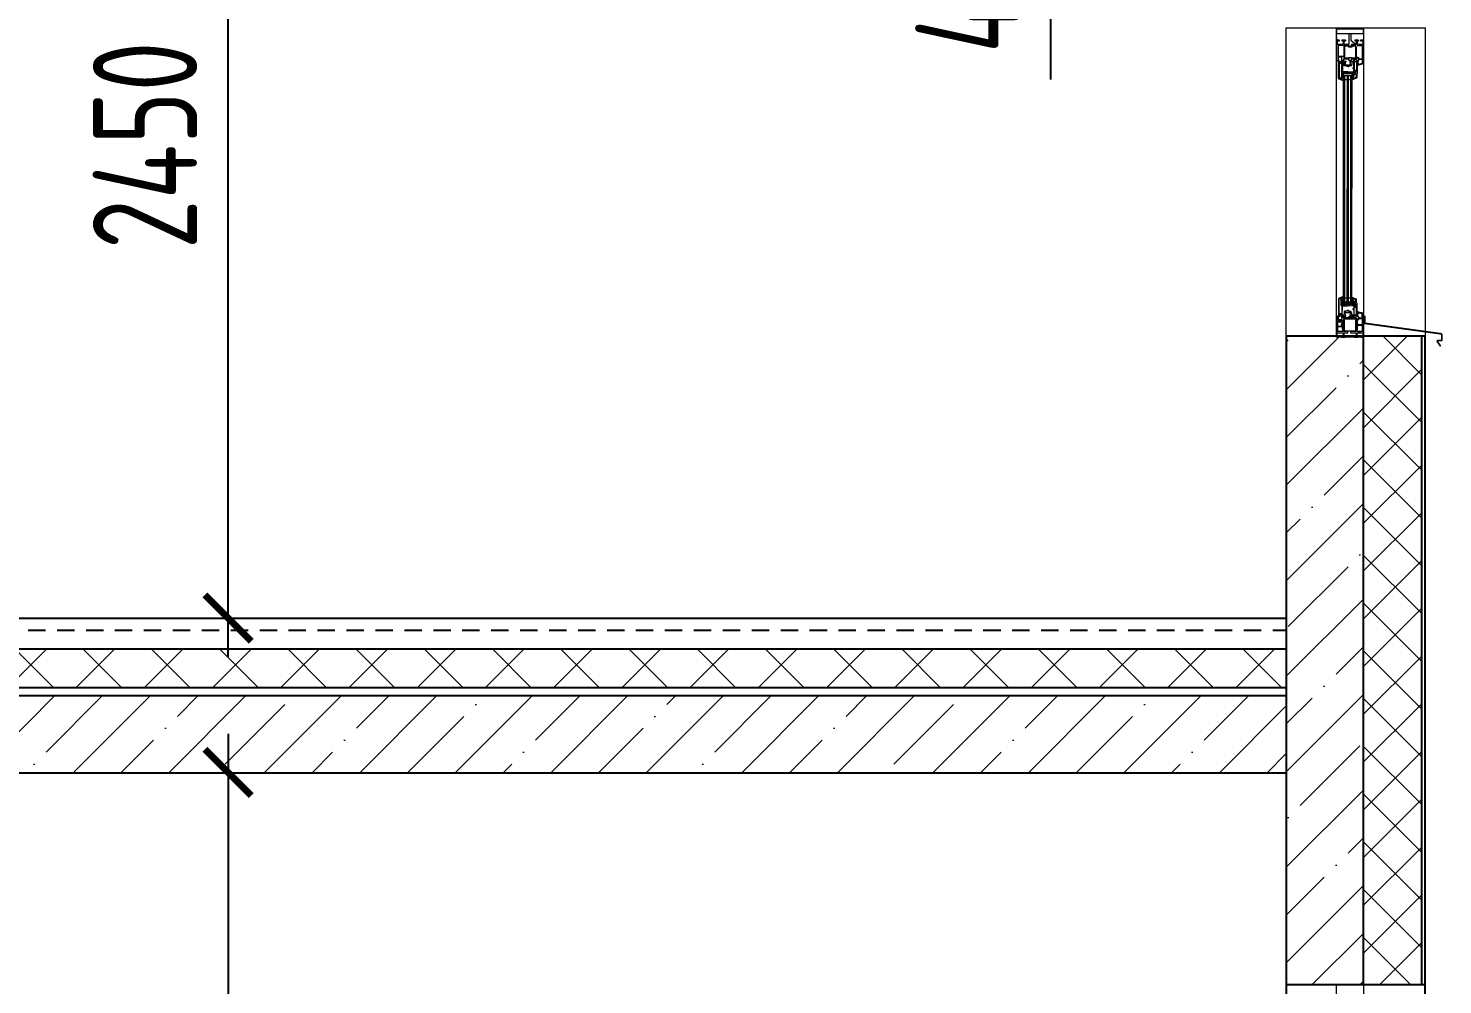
# Model space of a CAD drawing. Header units: millimetres. Extents: x -136099598 to 11807193, y 0 to 779331.
# Drawn here: x 773848 to 777513, y 303454 to 305932 of the extents above; entities that cross this region are included whole.
import ezdxf

# ---------------------------------------------------------------- set-up
doc = ezdxf.new("R2010")
doc.units = ezdxf.units.MM
doc.header["$MEASUREMENT"] = 0
doc.linetypes.add('ADSK_Невидимые', pattern=[5, 3, -2])
doc.layers.get('0').update_dxf_attribs({"color": 250, "lineweight": 9})
doc.layers.get('Defpoints').update_dxf_attribs({"color": 8})
for name, color, linetype, lineweight in [('АР_Окна', 4, 'Continuous', 0), ('АР_Стены фасадные', 7, 'Continuous', 30), ('АР_Тонкие', 250, 'Continuous', 5), ('АР_Штриховка', 253, 'Continuous', 13), ('СТЕНЫ кирпич ЛИДЕР', 250, 'Continuous', 15), ('Штриховка', 7, 'Continuous', 5)]:
    doc.layers.add(name, color=color, linetype=linetype, lineweight=lineweight)
doc.styles.add('ISOCPEUR', font='isocpeur.ttf', dxfattribs={"width": 0.7})
doc.dimstyles.new('R_100', dxfattribs={"dimtxt": 270, "dimasz": 120, "dimexe": 100, "dimexo": 100, "dimgap": 80, "dimtad": 1, "dimdec": 0, "dimrnd": 5, "dimzin": 0, "dimdsep": 46, "dimtxsty": 'ISOCPEUR', "dimblk": 'ARCHTICK', "dimcen": 100, "dimdle": 100, "dimclrd": 256, "dimclre": 256, "dimclrt": 256, "dimadec": 0, "dimazin": 0, "dimtfac": 2, "dimtdec": 0, "dimtofl": 0, "dimtmove": 1, "dimatfit": 3, "dimfxl": 1, "dimtvp": 3, "dimtfill": 1, "dimtolj": 1, "dimtzin": 0, "dimarcsym": 0})

# ---------------------------------------------------------------- blocks, each defined once
blk = doc.blocks.new('A$C43487f58')
at = {"layer": 'АР_Окна', "ltscale": 150}
blk.add_lwpolyline([(359.8, 899.6), (-0.2, 899.6), (-0.2, 3200.4), (359.8, 3200.4)], close=True, dxfattribs=at)
at = {"layer": 'СТЕНЫ кирпич ЛИДЕР', "lineweight": 25, "ltscale": 100}
for p, q in [((-0.2, 3200.4), (359.8, 3200.4)), ((-0.2, 899.6), (359.8, 899.6))]:
    blk.add_line(p, q, dxfattribs=at)
blk = doc.blocks.new('_ArchTick')
at = {"color": 0, "linetype": 'ByBlock', "const_width": 0.15}
blk.add_lwpolyline([(-0.5, -0.5), (0.5, 0.5)], dxfattribs=at)
blk = doc.blocks.new('*D1755')
at = {"lineweight": -2, "ltscale": 150, "transparency": 16777216}
for p, q in [((774365.4, 304104), (774365.4, 300204)), ((774310.3, 300304), (774465.4, 300304))]:
    blk.add_line(p, q, dxfattribs=at)
at = {"layer": 'Defpoints', "color": 0, "ltscale": 150, "transparency": 16777216}
for p in [(774365.4, 304004, 0.4), (774210.3, 300304, 0.4), (774365.4, 300304)]:
    blk.add_point(p, dxfattribs=at)
at = {"lineweight": -2, "ltscale": 150, "transparency": 16777216, "xscale": 120, "yscale": 120, "zscale": 120}
for p, rotation in [((774365.4, 304004), 90), ((774365.4, 300304), 270)]:
    blk.add_blockref('_ArchTick', p, dxfattribs=dict(at, rotation=rotation))
at = {"ltscale": 150, "transparency": 16777216, "insert": (774150.4, 302154), "char_height": 270, "attachment_point": 5, "rotation": 90, "style": 'ISOCPEUR', "bg_fill": 3, "box_fill_scale": 1.25, "bg_fill_color": 256, "bg_fill_true_color": 13158600, "bg_fill_transparency": 0}
blk.add_mtext('\\A1;3700', dxfattribs=at)
blk = doc.blocks.new('*D1752')
at = {"lineweight": -2, "ltscale": 150, "transparency": 16777216}
for p, q in [((774365.3, 304304), (774365.3, 306954)), ((774025, 306854), (774465.3, 306854)), ((774025, 304404), (774465.3, 304404))]:
    blk.add_line(p, q, dxfattribs=at)
at = {"layer": 'Defpoints', "color": 0, "ltscale": 150, "transparency": 16777216}
for p in [(773925, 306854), (774365.3, 306854), (773925, 304404, 0.3)]:
    blk.add_point(p, dxfattribs=at)
at = {"lineweight": -2, "ltscale": 150, "transparency": 16777216, "xscale": 120, "yscale": 120, "zscale": 120}
for p, rotation in [((774365.3, 306854), 90), ((774365.3, 304404), 270)]:
    blk.add_blockref('_ArchTick', p, dxfattribs=dict(at, rotation=rotation))
at = {"ltscale": 150, "transparency": 16777216, "insert": (774150.3, 305629), "char_height": 270, "attachment_point": 5, "rotation": 90, "style": 'ISOCPEUR', "bg_fill": 3, "box_fill_scale": 1.25, "bg_fill_color": 256, "bg_fill_true_color": 13158600, "bg_fill_transparency": 0}
blk.add_mtext('\\A1;2450', dxfattribs=at)
blk = doc.blocks.new('*D1890')
at = {"lineweight": -2, "ltscale": 150, "transparency": 16777216}
for p, q in [((776896.8, 306955.9), (776896.8, 306354.4)), ((777007.5, 306855.9), (776796.8, 306855.9)), ((776896.8, 306655.1), (776496.5, 306337.5)), ((777007.6, 306454.4), (776796.8, 306454.4)), ((776496.5, 306337.5), (776496.5, 305799.5))]:
    blk.add_line(p, q, dxfattribs=at)
at = {"layer": 'Defpoints', "color": 0, "lineweight": 35, "ltscale": 150, "transparency": 16777216}
for p in [(777107.5, 306855.9), (776896.8, 306454.4), (777107.6, 306454.4, 0.4)]:
    blk.add_point(p, dxfattribs=at)
at = {"lineweight": -2, "ltscale": 150, "transparency": 16777216, "xscale": 120, "yscale": 120, "zscale": 120}
for p, rotation in [((776896.8, 306855.9), 90), ((776896.8, 306454.4), 270)]:
    blk.add_blockref('_ArchTick', p, dxfattribs=dict(at, rotation=rotation))
at = {"ltscale": 150, "transparency": 16777216, "insert": (776281.5, 306068.5), "char_height": 270, "attachment_point": 5, "rotation": 90, "style": 'ISOCPEUR', "bg_fill": 3, "box_fill_scale": 1.25, "bg_fill_color": 256, "bg_fill_true_color": 13158600, "bg_fill_transparency": 0}
blk.add_mtext('\\A1;400', dxfattribs=at)

msp = doc.modelspace()

# ---------------------------------------------------------------- hatches: boundary and pattern name
at = {"ltscale": 100, "transparency": 33554687}
h = msp.add_hatch(dxfattribs=at)
h.set_pattern_fill('ANSI35', color=0, scale=700)
h.set_pattern_definition([(45, (83498.25, 17760.8), (-123.743687, 123.743687), []), (45, (83622, 17760.8), (-123.743687, 123.743687), [218.75, -43.75, 0, -43.75])])
h.paths.add_polyline_path([(777307.435, 305135.36), (777307.373, 303454.357), (777107.465, 303454.357), (777107.527, 305135.36)])
h = msp.add_hatch(dxfattribs=at)
h.set_pattern_fill('ANSI35', color=0, scale=700)
h.set_pattern_definition([(45, (79475.16, 49.16), (-123.743687, 123.743687), []), (45, (79598.9, 49.16), (-123.743687, 123.743687), [218.75, -43.75, 0, -43.75])])
h.paths.add_polyline_path([(777107.397, 304203.144), (777107.412, 304003.144), (763377.412, 304003.145), (763377.397, 304202.818)])
at = {"layer": 'Штриховка', "transparency": 33554636}
h = msp.add_hatch(dxfattribs=at)
h.set_pattern_fill('ANSI37', color=256, scale=700)
h.set_pattern_definition([(45, (79475.04, 14800.375), (-61.871843, 61.871843), []), (135, (79475.04, 14800.375), (-61.871843, -61.871843), [])])
h.paths.add_polyline_path([(777457.313, 305135.36), (777457.404, 303454.358), (777307.404, 303454.357), (777307.404, 305135.36)])
at = {"layer": 'Штриховка', "ltscale": 2, "transparency": 33554636}
h = msp.add_hatch(dxfattribs=at)
h.set_pattern_fill('ANSI37', color=256, scale=1000)
h.set_pattern_definition([(45, (79475.16, 50.44), (-88.388348, 88.388348), []), (135, (79475.16, 50.44), (-88.388348, -88.388348), [])])
h.paths.add_polyline_path([(777107.404, 304324.429), (777107.412, 304224.424), (763499.289, 304224.425), (763495.399, 304325.048)])

# ---------------------------------------------------------------- linework, layer by layer
for p, q in [((777237.748, 305904.98, 0.743), (777237.748, 305918.924, 0.743)), ((777275.843, 305899.822, 0.743), (777275.843, 305918.924, 0.743)), ((777275.843, 305918.924, 0.743), (777275.843, 305918.924, 0.743)), ((777307.418, 305918.924, 0.743), (777307.418, 305900.819, 0.743)), ((777237.748, 305910.852, 0.743), (777237.748, 305849.2, 0.743)), ((777254.601, 305890.555, 0.743), (777239.703, 305890.555, 0.743)), ((777254.967, 305887.934, 0.743), (777241.699, 305887.934, 0.743)), ((777241.699, 305887.934, 0.743), (777241.699, 305862.446, 0.743)), ((777260.464, 305901.952, 0.743), (777251.119, 305901.952, 0.743)), ((777251.119, 305901.952, 0.743), (777251.119, 305899.934, 0.743)), ((777254.601, 305899.934, 0.743), (777251.119, 305899.934, 0.743)), ((777254.601, 305899.934, 0.743), (777254.601, 305890.555, 0.743)), ((777260.464, 305899.934, 0.743), (777256.503, 305899.934, 0.743)), ((777256.503, 305899.934, 0.743), (777256.503, 305890.555, 0.743)), ((777269.381, 305890.555, 0.743), (777256.503, 305890.555, 0.743)), ((777256.536, 305887.934, 0.743), (777256.536, 305854.901, 0.743)), ((777269.381, 305887.934, 0.743), (777256.536, 305887.934, 0.743)), ((777286.899, 305885.819, 0.743), (777258.325, 305885.819, 0.743)), ((777258.325, 305885.819, 0.743), (777258.325, 305854.901, 0.743)), ((777260.464, 305901.952, 0.743), (777260.464, 305899.934, 0.743)), ((777268.261, 305885.819, 0.743), (777268.261, 305883.155, 0.743)), ((777276.963, 305883.155, 0.743), (777268.261, 305883.155, 0.743)), ((777288.035, 305890.555, 0.743), (777275.843, 305899.822, 0.743)), ((777288.856, 305890.555, 0.743), (777275.843, 305890.555, 0.743)), ((777288.688, 305887.934, 0.743), (777275.843, 305887.934, 0.743)), ((777276.963, 305885.819, 0.743), (777276.963, 305883.155, 0.743)), ((777294.432, 305901.952, 0.743), (777284.945, 305901.952, 0.743)), ((777284.945, 305901.952, 0.743), (777284.945, 305899.934, 0.743)), ((777294.432, 305901.952, 0.743), (777284.945, 305901.952, 0.743)), ((777284.945, 305901.952, 0.743), (777284.945, 305899.934, 0.743)), ((777288.856, 305899.934, 0.743), (777284.945, 305899.934, 0.743)), ((777284.945, 305899.934, 0.743), (777288.856, 305899.934, 0.743)), ((777286.899, 305885.819, 0.743), (777286.899, 305854.901, 0.743)), ((777288.856, 305890.555, 0.743), (777288.035, 305890.555, 0.743)), ((777288.688, 305885.062, 0.743), (777288.688, 305854.901, 0.743)), ((777288.856, 305899.934, 0.743), (777288.856, 305890.555, 0.743)), ((777288.856, 305899.934, 0.743), (777288.856, 305890.555, 0.743)), ((777294.432, 305899.934, 0.743), (777290.639, 305899.934, 0.743)), ((777290.639, 305899.934, 0.743), (777290.639, 305890.555, 0.743)), ((777290.639, 305890.555, 0.743), (777290.639, 305899.934, 0.743)), ((777290.639, 305899.934, 0.743), (777294.432, 305899.934, 0.743)), ((777305.46, 305890.555, 0.743), (777290.639, 305890.555, 0.743)), ((777305.46, 305890.555, 0.743), (777290.639, 305890.555, 0.743)), ((777290.708, 305887.943, 0.743), (777303.915, 305887.943, 0.743)), ((777294.432, 305901.952, 0.743), (777294.432, 305899.934, 0.743)), ((777294.432, 305899.934, 0.743), (777294.432, 305901.952, 0.743)), ((777307.418, 305901.952, 0.743), (777300.045, 305901.952, 0.743)), ((777300.045, 305901.952, 0.743), (777300.045, 305899.934, 0.743)), ((777307.418, 305901.952, 0.743), (777300.045, 305901.952, 0.743)), ((777300.045, 305901.952, 0.743), (777300.045, 305899.934, 0.743)), ((777305.46, 305899.934, 0.743), (777300.045, 305899.934, 0.743)), ((777300.045, 305899.934, 0.743), (777305.46, 305899.934, 0.743)), ((777303.915, 305887.943, 0.743), (777303.915, 305870.992, 0.743)), ((777303.915, 305876.695, 0.743), (777303.915, 305853.322, 0.743)), ((777305.46, 305899.934, 0.743), (777305.46, 305890.555, 0.743)), ((777305.46, 305899.934, 0.743), (777305.46, 305890.555, 0.743)), ((777307.418, 305901.952, 0.743), (777307.418, 305839.835, 0.743)), ((777307.418, 305894.769, 0.743), (777307.418, 305901.952, 0.743)), ((777307.418, 305900.819, 0.743), (777307.418, 305893.61, 0.743)), ((777307.418, 305894.769, 0.743), (777307.418, 305894.769, 0.743)), ((777307.418, 305894.769, 0.743), (777307.418, 305894.769, 0.743)), ((777307.418, 305893.61, 0.743), (777307.418, 305894.769, 0.743)), ((777307.418, 305894.769, 0.743), (777307.418, 305894.769, 0.743)), ((777242.672, 305849.2, 0.743), (777237.748, 305849.2, 0.743)), ((777251.688, 305857.125, 0.743), (777241.684, 305857.125, 0.743)), ((777241.684, 305857.125, 0.743), (777242.672, 305849.2, 0.743)), ((777241.699, 305872.262, 0.743), (777241.699, 305858.944, 0.743)), ((777257.512, 305858.823, 0.743), (777241.699, 305858.823, 0.743)), ((777242.574, 305802.164, 0.743), (777242.574, 305846.979, 0.743)), ((777242.574, 305846.979, 0.743), (777246.013, 305846.979, 0.743)), ((777246.013, 305845.675, 0.743), (777244.707, 305845.675, 0.743)), ((777244.707, 305845.675, 0.743), (777244.707, 305843.13, 0.743)), ((777244.707, 305843.13, 0.743), (777250.387, 305843.13, 0.743)), ((777246.013, 305846.979, 0.743), (777246.013, 305845.675, 0.743)), ((777249.081, 305845.805, 0.743), (777249.081, 305846.979, 0.743)), ((777249.081, 305846.979, 0.743), (777261.911, 305846.979, 0.743)), ((777250.387, 305845.805, 0.743), (777249.081, 305845.805, 0.743)), ((777250.387, 305843.13, 0.743), (777250.387, 305845.805, 0.743)), ((777250.945, 305849.2, 0.743), (777251.688, 305857.125, 0.743)), ((777255.652, 305849.2, 0.743), (777250.945, 305849.2, 0.743)), ((777269.179, 305851.986, 0.743), (777255.652, 305851.986, 0.743)), ((777255.652, 305851.986, 0.743), (777255.652, 305849.2, 0.743)), ((777258.325, 305854.901, 0.743), (777256.536, 305854.901, 0.743)), ((777269.179, 305854.83, 0.743), (777257.663, 305854.83, 0.743)), ((777261.911, 305844.342, 0.743), (777259.967, 305844.342, 0.743)), ((777259.967, 305844.342, 0.743), (777259.967, 305838.253, 0.743)), ((777261.911, 305846.979, 0.743), (777261.911, 305844.342, 0.743)), ((777269.179, 305855.647, 0.743), (777269.179, 305851.986, 0.743)), ((777276.044, 305855.647, 0.743), (777269.179, 305855.647, 0.743)), ((777271.999, 305843.437, 0.743), (777271.999, 305845.417, 0.743)), ((777271.999, 305845.417, 0.743), (777273.755, 305845.417, 0.743)), ((777274.026, 305843.437, 0.743), (777271.999, 305843.437, 0.743)), ((777273.755, 305845.417, 0.743), (777273.755, 305847.217, 0.743)), ((777273.755, 305847.217, 0.743), (777282.286, 305847.217, 0.743)), ((777274.026, 305838.253, 0.743), (777274.026, 305843.437, 0.743)), ((777276.044, 305855.647, 0.743), (777276.044, 305851.986, 0.743)), ((777288.175, 305854.83, 0.743), (777276.044, 305854.83, 0.743)), ((777286.852, 305851.986, 0.743), (777276.044, 305851.986, 0.743)), ((777282.286, 305847.217, 0.743), (777282.286, 305851.986, 0.743)), ((777289.918, 305854.256, 0.743), (777286.852, 305851.986, 0.743)), ((777288.688, 305854.901, 0.743), (777286.899, 305854.901, 0.743)), ((777289.049, 305851.601, 0.743), (777289.049, 305845.836, 0.743)), ((777289.409, 305845.019, 0.743), (777289.409, 305823.742, 0.743)), ((777295.44, 305852.049, 0.743), (777290.932, 305846.41, 0.743)), ((777290.932, 305846.41, 0.743), (777290.932, 305840.709, 0.743)), ((777294.043, 305838.307, 0.743), (777291.15, 305837.421, 0.743)), ((777307.418, 305839.835, 0.743), (777291.151, 305835.908, 0.743)), ((777296.531, 305851.904, 0.743), (777292.786, 305846.592, 0.743)), ((777292.786, 305846.592, 0.743), (777292.786, 305841.868, 0.743)), ((777303.915, 305841.115, 0.743), (777295.546, 305838.734, 0.743)), ((777296.253, 305853.322, 0.743), (777303.915, 305853.322, 0.743)), ((777296.531, 305851.904, 0.743), (777303.915, 305851.904, 0.743)), ((777303.915, 305851.904, 0.743), (777303.915, 305841.115, 0.743)), ((777253.342, 305797.457, 0.743), (777243.088, 305801.415, 0.743)), ((777248.149, 305801.33, 0.743), (777244.317, 305802.809, 0.743)), ((777248.783, 305804.407, 0.743), (777249.791, 305805.262, 0.743)), ((777249.86, 305801.897, 0.743), (777251.537, 305800.219, 0.743)), ((777249.909, 305803.078, 0.743), (777251.504, 305804.428, 0.743)), ((777250.076, 305819.729, 0.743), (777250.076, 305805.875, 0.743)), ((777282.245, 305817.38, 0.743), (777252.511, 305819.729, 0.743)), ((777252.511, 305819.729, 0.743), (777252.511, 305806.391, 0.743)), ((777252.511, 305806.391, 0.743), (777254.105, 305806.391, 0.743)), ((777254.105, 305803.933, 0.743), (777252.909, 305803.933, 0.743)), ((777254.105, 305806.391, 0.743), (777254.105, 305803.933, 0.743)), ((777260.77, 305837.45, 0.743), (777273.223, 305837.45, 0.743)), ((777278.502, 305807.395, 0.743), (777279.708, 305808.66, 0.743)), ((777278.502, 305799.347, 0.743), (777278.502, 305807.395, 0.743)), ((777279.708, 305808.66, 0.743), (777281.46, 305808.66, 0.743)), ((777289.433, 305803.424, 0.743), (777280.062, 305799.347, 0.743)), ((777280.245, 305801.326, 0.743), (777280.245, 305806.115, 0.743)), ((777287.69, 305804.566, 0.743), (777280.245, 305801.326, 0.743)), ((777281.048, 305806.918, 0.743), (777281.849, 305806.918, 0.743)), ((777281.46, 305808.66, 0.743), (777281.861, 305809.062, 0.743)), ((777281.861, 305813.775, 0.743), (777282.245, 305814.441, 0.743)), ((777281.861, 305809.062, 0.743), (777281.861, 305813.775, 0.743)), ((777282.245, 305814.441, 0.743), (777282.245, 305817.38, 0.743)), ((777282.417, 305807.153, 0.743), (777283.368, 305808.105, 0.743)), ((777283.604, 305808.673, 0.743), (777283.604, 305813.775, 0.743)), ((777288.173, 305813.775, 0.743), (777288.173, 305805.303, 0.743)), ((777289.915, 305813.484, 0.743), (777289.915, 305804.16, 0.743)), ((777290.75, 305814.429, 0.743), (777290.317, 305814.179, 0.743)), ((777291.151, 305835.908, 0.743), (777291.151, 305815.872, 0.743)), ((777291.151, 305815.872, 0.743), (777291.151, 305815.125, 0.743)), ((777252.909, 305800.787, 0.743), (777252.909, 305800.811, 0.743)), ((777252.909, 305800.811, 0.743), (777254.005, 305800.811, 0.743)), ((777254.005, 305797.457, 0.743), (777253.342, 305797.457, 0.743)), ((777254.005, 305800.811, 0.743), (777254.005, 305797.457, 0.743)), ((777254.005, 305797.457, 0.743), (777255.098, 305797.043, 1.083)), ((777258.451, 305799.31, 1.083), (777264.902, 305799.31, 0.743)), ((777268.159, 305799.31, 1.083), (777273.53, 305799.31, 1.083)), ((777278.502, 305799.347, 0.743), (777276.968, 305796.028, 0.743)), ((777280.062, 305799.347, 0.743), (777278.502, 305799.347, 0.743))]:
    msp.add_line(p, q)
at = {"elevation": 0.063}
for points in [[(777237.742, 305931.105), (777237.742, 305918.924), (777307.418, 305918.924), (777307.418, 305931.105)], [(777251.119, 305901.952), (777251.119, 305899.934), (777254.601, 305899.934), (777254.601, 305890.555), (777239.703, 305890.555), (777239.703, 305899.934), (777245.147, 305899.934), (777245.147, 305901.952), (777237.748, 305901.952), (777237.748, 305910.852), (777237.748, 305918.924), (777269.381, 305918.924), (777269.381, 305890.555), (777256.503, 305890.555), (777256.503, 305899.934), (777260.464, 305899.934), (777260.464, 305901.952), (777251.119, 305901.952)], [(777255.057, 305810.263), (777278.004, 305810.263), (777278.004, 305814.53), (777255.057, 305814.53)]]:
    msp.add_lwpolyline(points, close=True, dxfattribs=at)
at = {"elevation": 0.743}
for points in [[(777242.574, 305846.979), (777240.631, 305846.979), (777240.631, 305847.971), (777237.748, 305847.971), (777237.748, 305849.2)], [(777289.409, 305845.019), (777283.387, 305845.019), (777283.387, 305823.742), (777289.409, 305823.742)], [(777289.049, 305851.601), (777283.856, 305851.601), (777283.856, 305845.836), (777289.049, 305845.836)], [(777255.057, 305814.53), (777252.511, 305816.247), (777252.511, 305817.173), (777253.199, 305817.173), (777253.199, 305818.259), (777255.189, 305818.236), (777255.289, 305819.51), (777256.759, 305819.394), (777256.759, 305816.548), (777262.199, 305816.548), (777262.189, 305818.965)], [(777262.189, 305818.965), (777264.374, 305818.792), (777264.374, 305816.567), (777269.919, 305816.567), (777269.897, 305818.356), (777272.005, 305818.189), (777272.017, 305816.374), (777277.566, 305816.374), (777277.674, 305817.741), (777281.911, 305817.406), (777281.911, 305814.685), (777278.304, 305814.685), (777278.004, 305814.53)], [(777283.604, 305813.775), (777288.173, 305813.775)]]:
    msp.add_lwpolyline(points, dxfattribs=at)
msp.add_lwpolyline([(777250.076, 305819.729), (777251.143, 305821.714), (777251.143, 305840.88), (777244.317, 305840.88, 0.41421356), (777244.317, 305840.077), (777244.317, 305802.809)], format="xyb", dxfattribs=at)
at = {"elevation": 0.063}
for points in [[(777252.648, 305844.983), (777252.985, 305821.44), (777281.701, 305819.171), (777281.559, 305821.397), (777282.277, 305822.538), (777282.277, 305828.332), (777279.95, 305828.332), (777279.95, 305829.604), (777282.277, 305829.604), (777282.277, 305845.019), (777277.095, 305845.019), (777277.095, 305838.932, -0.41421356), (777276.292, 305838.129), (777275.997, 305838.129), (777275.997, 305835.64, -0.41421356), (777275.194, 305834.837), (777269.409, 305834.837), (777269.409, 305832.862), (777267.653, 305832.862), (777267.653, 305834.705), (777266.028, 305834.705), (777266.028, 305832.906), (777264.623, 305832.906), (777264.623, 305834.661), (777260.275, 305834.661), (777258.132, 305834.661, -0.41421356), (777257.328, 305835.464), (777257.328, 305844.591)], [(777284.913, 305816.478), (777284.964, 305816.552, 0.22062377), (777285.075, 305817.219), (777284.521, 305819.232, -0.20074549), (777284.6, 305819.846), (777284.92, 305820.401), (777286.347, 305817.412, -0.13715433), (777286.421, 305816.986), (777286.312, 305815.898), (777286.335, 305815.896, 0.2948812), (777287.11, 305816.293), (777287.283, 305816.593, 0.24631991), (777287.313, 305817.338), (777285.904, 305820.313), (777288.47, 305820.313), (777288.47, 305821.318), (777285.298, 305821.318, 0.15446254), (777284.836, 305821.172), (777284.04, 305820.612, 0.29504625), (777283.713, 305819.803), (777284.256, 305816.976), (777283.83, 305816.247), (777283.849, 305816.236, 0.39208687)]]:
    msp.add_lwpolyline(points, format="xyb", close=True, dxfattribs=at)
for centre, radius, start, end in [((777260.77, 305838.253, 0.743), 0.803, 180, 270), ((777272.587, 305853.351, 0.743), 4.868, 196.285547, 343.714453), ((777273.223, 305838.253, 0.743), 0.803, 270, 0), ((777292.172, 305852.681, 0.743), 4.131, 8.92605, 147.496409), ((777292.406, 305852.47, 0.743), 3.063, 352.106839, 144.327585), ((777292.051, 305838.943, 0.743), 2.091, 342.29121, 122.378185), ((777292.388, 305838.734, 0.743), 3.159, 359.994269, 82.757723), ((777243.378, 305802.164, 0.743), 0.803, 180, 248.8935), ((777250.428, 305802.465, 0.743), 2.546, 130.261589, 206.481607), ((777250.428, 305802.465, 0.743), 0.803, 130.261589, 225.000014), ((777249.272, 305805.875, 0.743), 0.803, 310.261589, 0), ((777252.104, 305803.895, 0.743), 0.803, 3.370328, 138.370293), ((777281.048, 305806.115, 0.743), 0.803, 90, 180), ((777281.849, 305807.721, 0.743), 0.803, 270, 314.999986), ((777282.8, 305808.673, 0.743), 0.803, 314.999986, 0), ((777287.37, 305805.303, 0.743), 0.803, 293.515748, 0), ((777289.112, 305804.16, 0.743), 0.803, 293.515748, 0), ((777290.719, 305813.484, 0.743), 0.803, 119.999999, 180), ((777290.348, 305815.125, 0.743), 0.803, 299.999999, 0), ((777252.105, 305800.787, 0.743), 0.803, 225.000014, 0)]:
    msp.add_arc(centre, radius, start, end)
at = {"layer": 'АР_Окна', "ltscale": 150, "elevation": 0.403}
for points in [[(777467.404, 305135.36), (777107.404, 305135.36), (777107.404, 305933.552), (777467.404, 305933.552)], [(777237.742, 305931.105), (777307.404, 305931.066), (777307.404, 305132.028), (777237.742, 305132.028)], [(777237.429, 303454.377), (777307.092, 303454.338), (777307.404, 301153.552), (777237.742, 301153.552)]]:
    msp.add_lwpolyline(points, close=True, dxfattribs=at)
at = {"layer": 'АР_Стены фасадные', "lineweight": 15}
for p, q in [((777242.509, 305231.365, 0.403), (777242.509, 305186.723, 0.403)), ((777253.235, 305236.054, 0.403), (777243.021, 305232.111, 0.403)), ((777248.062, 305232.197, 0.403), (777244.244, 305230.723, 0.403)), ((777248.693, 305229.131, 0.403), (777249.698, 305228.279, 0.403)), ((777249.766, 305231.631, 0.403), (777251.437, 305233.302, 0.403)), ((777249.815, 305230.455, 0.403), (777251.403, 305229.11, 0.403)), ((777249.981, 305213.868, 0.403), (777249.981, 305227.669, 0.403)), ((777252.407, 305213.868, 0.403), (777252.407, 305227.154, 0.403)), ((777252.407, 305227.154, 0.403), (777253.994, 305227.154, 0.403)), ((777282.026, 305216.208, 0.403), (777252.407, 305213.868, 0.403)), ((777252.803, 305232.737, 0.403), (777252.803, 305232.713, 0.403)), ((777252.803, 305232.713, 0.403), (777253.895, 305232.713, 0.403)), ((777253.994, 305229.603, 0.403), (777252.803, 305229.603, 0.403)), ((777253.895, 305236.054, 0.403), (777253.235, 305236.054, 0.403)), ((777253.895, 305236.054, 0.403), (777256.526, 305237.052, 0.403)), ((777253.895, 305232.713, 0.403), (777253.895, 305236.054, 0.403)), ((777253.994, 305227.154, 0.403), (777253.994, 305229.603, 0.403)), ((777258.296, 305234.209, 0.403), (777264.651, 305234.209, 0.403)), ((777268.004, 305234.209, 0.403), (777273.375, 305234.209, 0.403)), ((777278.297, 305234.172, 0.403), (777276.769, 305237.478, 0.403)), ((777279.852, 305234.172, 0.403), (777278.297, 305234.172, 0.403)), ((777278.297, 305234.172, 0.403), (777278.297, 305226.155, 0.403)), ((777278.297, 305226.155, 0.403), (777279.499, 305224.894, 0.403)), ((777279.499, 305224.894, 0.403), (777281.243, 305224.894, 0.403)), ((777289.186, 305230.11, 0.403), (777279.852, 305234.172, 0.403)), ((777287.45, 305228.973, 0.403), (777280.033, 305232.2, 0.403)), ((777280.033, 305232.2, 0.403), (777280.033, 305227.43, 0.403)), ((777280.833, 305226.63, 0.403), (777281.631, 305226.63, 0.403)), ((777281.243, 305224.894, 0.403), (777281.643, 305224.494, 0.403)), ((777281.643, 305224.494, 0.403), (777281.643, 305219.799, 0.403)), ((777281.643, 305219.799, 0.403), (777282.026, 305219.136, 0.403)), ((777282.026, 305219.136, 0.403), (777282.026, 305216.208, 0.403)), ((777282.197, 305226.396, 0.403), (777283.145, 305225.448, 0.403)), ((777283.379, 305224.882, 0.403), (777283.379, 305219.799, 0.403)), ((777287.931, 305219.799, 0.403), (777287.931, 305228.239, 0.403)), ((777289.667, 305220.089, 0.403), (777289.667, 305229.377, 0.403)), ((777290.498, 305219.147, 0.403), (777290.067, 305219.396, 0.403)), ((777290.898, 305217.71, 0.403), (777290.898, 305218.455, 0.403)), ((777290.898, 305197.751, 0.403), (777290.898, 305217.71, 0.403)), ((777237.601, 305184.714, 0.403), (777237.601, 305132.046, 0.403)), ((777237.601, 305184.714, 0.403), (777242.265, 305184.714, 0.403)), ((777242.265, 305184.714, 0.403), (777241.296, 305176.921, 0.403)), ((777242.509, 305186.723, 0.403), (777245.934, 305186.723, 0.403)), ((777244.633, 305188.023, 0.403), (777244.633, 305190.558, 0.403)), ((777244.633, 305190.558, 0.403), (777250.291, 305190.558, 0.403)), ((777245.934, 305188.023, 0.403), (777244.633, 305188.023, 0.403)), ((777245.934, 305186.723, 0.403), (777245.934, 305188.023, 0.403)), ((777250.291, 305187.893, 0.403), (777248.99, 305187.893, 0.403)), ((777248.99, 305187.893, 0.403), (777248.99, 305186.723, 0.403)), ((777248.99, 305186.723, 0.403), (777261.77, 305186.723, 0.403)), ((777250.291, 305190.558, 0.403), (777250.291, 305187.893, 0.403)), ((777250.316, 305184.714, 0.403), (777254.959, 305184.714, 0.403)), ((777250.316, 305184.714, 0.403), (777251.469, 305176.921, 0.403)), ((777257.334, 305179.095, 0.403), (777252.097, 305164.69, 0.403)), ((777254.959, 305181.817, 0.403), (777254.959, 305184.714, 0.403)), ((777254.959, 305181.817, 0.403), (777271.316, 305181.817, 0.403)), ((777257.334, 305179.095, 0.403), (777287.985, 305179.095, 0.403)), ((777259.834, 305189.35, 0.403), (777259.834, 305195.415, 0.403)), ((777261.77, 305189.35, 0.403), (777259.834, 305189.35, 0.403)), ((777260.634, 305196.216, 0.403), (777273.038, 305196.216, 0.403)), ((777261.77, 305186.723, 0.403), (777261.77, 305189.35, 0.403)), ((777271.316, 305181.817, 0.403), (777271.316, 305179.095, 0.403)), ((777273.838, 305190.252, 0.403), (777271.819, 305190.252, 0.403)), ((777271.819, 305190.252, 0.403), (777271.819, 305188.28, 0.403)), ((777271.819, 305188.28, 0.403), (777273.569, 305188.28, 0.403)), ((777273.41, 305181.817, 0.403), (777286.561, 305181.817, 0.403)), ((777273.41, 305181.817, 0.403), (777273.41, 305179.095, 0.403)), ((777273.569, 305188.28, 0.403), (777273.569, 305186.487, 0.403)), ((777273.569, 305186.487, 0.403), (777282.067, 305186.487, 0.403)), ((777273.838, 305195.415, 0.403), (777273.838, 305190.252, 0.403)), ((777282.067, 305186.487, 0.403), (777282.067, 305181.736, 0.403)), ((777286.561, 305181.817, 0.403), (777291.048, 305178.359, 0.403)), ((777287.985, 305179.095, 0.403), (777290.553, 305163.781, 0.403)), ((777288.804, 305182.12, 0.403), (777288.804, 305187.863, 0.403)), ((777289.162, 305188.676, 0.403), (777289.162, 305209.871, 0.403)), ((777290.832, 305187.481, 0.403), (777290.832, 305192.98, 0.403)), ((777290.832, 305192.98, 0.403), (777292.053, 305192.711, 0.403)), ((777290.832, 305187.481, 0.403), (777295.01, 305182.001, 0.403)), ((777292.355, 305187.481, 0.403), (777292.355, 305191.851, 0.403)), ((777292.355, 305187.481, 0.403), (777296.534, 305182.001, 0.403)), ((777292.406, 305178.465, 0.403), (777293.366, 305177.069, 0.403)), ((777294.592, 305180.214, 0.403), (777295.537, 305178.839, 0.403)), ((777295.276, 305194.936, 0.403), (777303.613, 305192.935, 0.403)), ((777296.032, 305180.44, 0.403), (777303.613, 305180.44, 0.403)), ((777296.534, 305182.001, 0.403), (777303.613, 305182.001, 0.403)), ((777303.612, 305181.818, 0.403), (777303.612, 305192.565, 0.403)), ((777303.613, 305192.935, 0.403), (777303.613, 305182.001, 0.403)), ((777303.613, 305180.44, 0.403), (777303.613, 305164.528, 0.403)), ((777307.404, 305194.152, 0.403), (777307.404, 305132.028, 0.403)), ((777239.63, 305143.189, 0.403), (777254.495, 305143.189, 0.403)), ((777241.019, 305160.484, 0.403), (777241.019, 305171.632, 0.403)), ((777241.019, 305171.632, 0.403), (777252.848, 305171.632, 0.403)), ((777241.019, 305160.484, 0.403), (777251.663, 305160.484, 0.403)), ((777241.019, 305146.237, 0.403), (777241.019, 305159.173, 0.403)), ((777241.019, 305159.173, 0.403), (777251.926, 305159.173, 0.403)), ((777254.528, 305146.237, 0.403), (777241.019, 305146.237, 0.403)), ((777241.296, 305176.921, 0.403), (777251.469, 305176.921, 0.403)), ((777252.848, 305171.632, 0.403), (777250.817, 305164.69, 0.403)), ((777251.663, 305160.484, 0.403), (777250.817, 305164.69, 0.403)), ((777254.528, 305146.237, 0.403), (777251.926, 305159.173, 0.403)), ((777256.289, 305146.237, 0.403), (777252.097, 305164.69, 0.403)), ((777254.495, 305143.189, 0.403), (777254.495, 305133.659, 0.403)), ((777267.094, 305146.237, 0.403), (777256.289, 305146.237, 0.403)), ((777256.49, 305146.237, 0.403), (777256.49, 305176.022, 0.403)), ((777256.49, 305176.022, 0.403), (777258.309, 305176.022, 0.403)), ((777256.514, 305143.189, 0.403), (777267.094, 305143.189, 0.403)), ((777256.514, 305143.189, 0.403), (777256.514, 305133.659, 0.403)), ((777258.309, 305148.091, 0.403), (777258.309, 305176.022, 0.403)), ((777258.309, 305148.091, 0.403), (777286.496, 305148.091, 0.403)), ((777288.555, 305146.237, 0.403), (777273.808, 305146.237, 0.403)), ((777273.808, 305143.189, 0.403), (777288.506, 305143.189, 0.403)), ((777286.496, 305176.247, 0.403), (777286.496, 305148.091, 0.403)), ((777286.496, 305176.247, 0.403), (777288.5, 305176.247, 0.403)), ((777288.5, 305176.247, 0.403), (777288.5, 305146.237, 0.403)), ((777288.506, 305143.189, 0.403), (777288.506, 305134.024, 0.403)), ((777290.553, 305163.781, 0.403), (777288.555, 305146.237, 0.403)), ((777290, 305177.543, 0.403), (777291.826, 305164.528, 0.403)), ((777290.366, 305143.189, 0.403), (777305.763, 305143.189, 0.403)), ((777290.366, 305143.189, 0.403), (777290.366, 305134.024, 0.403)), ((777291.826, 305162.776, 0.403), (777290.462, 305146.237, 0.403)), ((777303.613, 305146.237, 0.403), (777290.462, 305146.237, 0.403)), ((777291.826, 305164.528, 0.403), (777303.613, 305164.528, 0.403)), ((777291.826, 305162.776, 0.403), (777303.613, 305162.776, 0.403)), ((777294.968, 305146.237, 0.403), (777294.968, 305143.189, 0.403)), ((777295.01, 305164.528, 0.403), (777295.01, 305162.776, 0.403)), ((777298.884, 305146.237, 0.403), (777298.884, 305143.189, 0.403)), ((777298.95, 305164.528, 0.403), (777298.95, 305162.776, 0.403)), ((777303.613, 305162.776, 0.403), (777303.613, 305146.237, 0.403)), ((777305.763, 305143.189, 0.403), (777305.763, 305134.024, 0.403))]:
    msp.add_line(p, q, dxfattribs=at)
at = {"layer": 'АР_Стены фасадные', "lineweight": 15, "elevation": 0.403}
for points in [[(777255.098, 305810.263), (777254.943, 305223.298)], [(777258.451, 305810.263), (777258.296, 305223.298)], [(777264.806, 305810.326), (777264.651, 305223.36)], [(777268.159, 305810.326), (777268.004, 305223.36)], [(777273.53, 305810.263), (777273.375, 305223.298)], [(777276.883, 305810.263), (777276.728, 305223.298)], [(777254.943, 305219.047), (777252.407, 305217.337), (777252.407, 305216.415), (777253.092, 305216.415), (777253.092, 305215.332), (777255.074, 305215.356), (777255.174, 305214.087), (777256.638, 305214.202), (777256.638, 305217.037), (777262.057, 305217.037), (777262.048, 305214.63)], [(777262.048, 305214.63), (777264.224, 305214.802), (777264.224, 305217.018), (777269.748, 305217.018), (777269.726, 305215.236), (777271.826, 305215.402), (777271.838, 305217.211), (777277.365, 305217.211), (777277.473, 305215.849), (777281.693, 305216.182), (777281.693, 305218.893), (777278.1, 305218.893), (777277.801, 305219.047)], [(777283.379, 305219.799), (777287.931, 305219.799)], [(777242.509, 305186.723), (777240.572, 305186.723), (777240.572, 305185.736), (777237.566, 305185.736), (777237.566, 305184.511)], [(777271.316, 305179.095), (777271.316, 305181.817), (777254.959, 305181.817), (777254.959, 305184.714), (777250.316, 305184.714), (777251.469, 305176.921), (777241.296, 305176.921), (777242.265, 305184.714), (777237.601, 305184.714), (777237.601, 305132.046), (777243.318, 305132.046), (777243.318, 305133.659), (777239.63, 305133.659), (777239.63, 305143.189), (777254.495, 305143.189), (777254.495, 305133.659), (777250.818, 305133.659), (777250.818, 305132.046), (777259.995, 305132.046), (777259.995, 305133.659), (777256.514, 305133.659), (777256.514, 305143.189), (777267.094, 305143.189), (777267.094, 305146.237), (777256.289, 305146.237), (777252.097, 305164.69), (777257.334, 305179.095), (777271.316, 305179.095)], [(777289.162, 305188.676), (777283.163, 305188.676), (777283.163, 305209.871), (777289.162, 305209.871)], [(777288.804, 305182.12), (777283.63, 305182.12), (777283.63, 305187.863), (777288.804, 305187.863)]]:
    msp.add_lwpolyline(points, dxfattribs=at)
for points in [[(777249.981, 305213.868), (777251.044, 305211.891), (777251.044, 305192.799), (777244.244, 305192.799, -0.41421356), (777244.244, 305193.599), (777244.244, 305230.723)], [(777290.903, 305197.783), (777290.903, 305196.132), (777293.862, 305195.478, -0.37968792), (777292.053, 305192.711), (777290.832, 305192.98), (777290.832, 305187.481), (777295.01, 305182.001, -0.45770813), (777291.048, 305178.359), (777286.561, 305181.817), (777273.41, 305181.817), (777273.41, 305179.095), (777287.985, 305179.095), (777290.553, 305163.781), (777288.555, 305146.237), (777273.808, 305146.237), (777273.808, 305143.189), (777288.506, 305143.189), (777288.506, 305134.024), (777284.256, 305134.024), (777284.256, 305132.028), (777294.074, 305132.028), (777294.074, 305134.024), (777290.366, 305134.024), (777290.366, 305143.189), (777305.763, 305143.189), (777305.763, 305134.024), (777301.327, 305134.024), (777301.327, 305132.028), (777307.404, 305132.028), (777307.404, 305194.152), (777290.898, 305197.78)]]:
    msp.add_lwpolyline(points, format="xyb", dxfattribs=at)
for points in [[(777254.943, 305223.298), (777277.801, 305223.298), (777277.801, 305219.047), (777254.943, 305219.047)], [(777241.966, 305175.305), (777253.267, 305175.305), (777253.267, 305173.083), (777241.966, 305173.083)]]:
    msp.add_lwpolyline(points, close=True, dxfattribs=at)
for points in [[(777284.684, 305217.106), (777284.734, 305217.033, -0.22062377), (777284.845, 305216.369), (777284.293, 305214.364, 0.20074549), (777284.371, 305213.751), (777284.69, 305213.199), (777286.112, 305216.177, 0.13715433), (777286.186, 305216.601), (777286.077, 305217.685), (777286.1, 305217.687, -0.2948812), (777286.872, 305217.291), (777287.044, 305216.993, -0.24631991), (777287.075, 305216.25), (777285.67, 305213.286), (777288.226, 305213.286), (777288.226, 305212.285), (777285.067, 305212.285, -0.15446254), (777284.607, 305212.431), (777283.813, 305212.989, -0.29504625), (777283.488, 305213.794), (777284.029, 305216.61), (777283.604, 305217.337), (777283.623, 305217.348, -0.39208687)], [(777252.544, 305188.712), (777252.878, 305212.164), (777281.484, 305214.424), (777281.342, 305212.206), (777282.058, 305211.07), (777282.058, 305205.299), (777279.74, 305205.299), (777279.74, 305204.031), (777282.058, 305204.031), (777282.058, 305188.676), (777276.896, 305188.676), (777276.896, 305194.74, 0.41421356), (777276.096, 305195.54), (777275.802, 305195.54), (777275.802, 305198.019, 0.41421356), (777275.002, 305198.819), (777269.24, 305198.819), (777269.24, 305200.786), (777267.49, 305200.786), (777267.49, 305198.95), (777265.872, 305198.95), (777265.872, 305200.742), (777264.472, 305200.742), (777264.472, 305198.994), (777260.141, 305198.994), (777258.006, 305198.994, 0.41421356), (777257.206, 305198.194), (777257.206, 305189.103)]]:
    msp.add_lwpolyline(points, format="xyb", close=True, dxfattribs=at)
at = {"layer": 'АР_Стены фасадные', "lineweight": 15}
for centre, radius, start, end in [((777260.634, 305195.415, 0.403), 0.8, 90, 180), ((777272.418, 305180.36, 0.403), 4.866, 17.430735, 162.569265), ((777272.363, 305180.768, 0.403), 2.635, 23.463708, 156.536292), ((777273.038, 305195.415, 0.403), 0.8, 0, 90), ((777292.168, 305180.756, 0.403), 3.876, 235.977136, 355.327102), ((777291.457, 305181.891, 0.403), 3.555, 263.40234, 1.77816), ((777291.607, 305194.978, 0.403), 2.31, 281.114423, 12.506538), ((777291.856, 305195.248, 0.403), 3.434, 278.35358, 354.786155)]:
    msp.add_arc(centre, radius, start, end, dxfattribs=at)
at = {"layer": 'АР_Тонкие', "lineweight": 15}
for centre, radius, start, end in [((777243.309, 305231.365, 0.403), 0.8, 111.106482, 180), ((777250.332, 305231.066, 0.403), 2.536, 153.518369, 229.738442), ((777250.332, 305231.066, 0.403), 0.8, 135, 229.738442), ((777249.181, 305227.669, 0.403), 0.8, 0, 49.738442), ((777252.001, 305229.641, 0.403), 0.8, 221.629675, 356.629675), ((777252.003, 305232.737, 0.403), 0.8, 0, 135), ((777280.833, 305227.43, 0.403), 0.8, 180, 270), ((777281.631, 305225.83, 0.403), 0.8, 45, 90), ((777282.579, 305224.882, 0.403), 0.8, 0, 45), ((777287.131, 305228.239, 0.403), 0.8, 0, 66.484234), ((777288.867, 305229.377, 0.403), 0.8, 0, 66.484234), ((777290.467, 305220.089, 0.403), 0.8, 180, 240), ((777290.098, 305218.455, 0.403), 0.8, 0, 60)]:
    msp.add_arc(centre, radius, start, end, dxfattribs=at)
at = {"layer": 'АР_Штриховка', "const_width": 4.536, "elevation": 1.102}
msp.add_lwpolyline([(777507.454, 305108.187), (777499.066, 305120.074, -0.62996226), (777500.523, 305123.118), (777508.169, 305123.118, 0.3971972), (777510.447, 305125.272), (777510.447, 305137.813, 0.37356068), (777507.87, 305140.781), (777311.07, 305167.721), (777311.07, 305187.38)], format="xyb", dxfattribs=at)
at = {"layer": 'СТЕНЫ кирпич ЛИДЕР', "lineweight": 25, "ltscale": 100}
for p, q in [((777107.404, 305135.36, 0.403), (777467.404, 305135.36, 0.403)), ((777457.404, 305135.36, 0.403), (777457.404, 303457.491, 0.403)), ((777467.404, 295654.357, 0.403), (777467.404, 305135.36, 0.403)), ((763497.344, 304403.986, -0.192), (777107.404, 304403.986)), ((763497.344, 304324.429, -0.126), (777107.404, 304324.429, 0.067)), ((763497.344, 304224.424, -0.019), (777107.404, 304224.424, 0.403)), ((763497.41, 304203.141, -0.403), (777107.404, 304203.141)), ((763497.41, 304003.141, -0.403), (777107.404, 304003.141))]:
    msp.add_line(p, q, dxfattribs=at)
at = {"layer": 'СТЕНЫ кирпич ЛИДЕР', "linetype": 'ADSK_Невидимые', "lineweight": 25, "ltscale": 15}
msp.add_line((763497.344, 304372.335, -0.299), (777107.404, 304372.335, -0.138), dxfattribs=at)
at = {"layer": 'СТЕНЫ кирпич ЛИДЕР', "lineweight": 25, "ltscale": 100, "elevation": 0.403}
for points in [[(777107.404, 305135.36), (777107.404, 301153.552)], [(777307.404, 303457.491), (777307.404, 305135.36)]]:
    msp.add_lwpolyline(points, dxfattribs=at)

# ---------------------------------------------------------------- block references
at = {"ltscale": 150}
msp.add_blockref('A$C43487f58', (777107.635, 300253.982, 0.403), dxfattribs=at)

# ---------------------------------------------------------------- next in the draw order: dimensions: what is measured, and where the dimension line sits
for base, p1, p2, picture, middle in [((774365.254, 306853.982, -0.039), (773925.01, 304403.986, 0.257), (773925.01, 306853.982, -0.039), '*D1752', (774150.254, 305628.984, -0.039)), ((774365.401, 300303.982, 0.322), (774365.401, 304003.98, 0.725), (774210.252, 300303.982, 0.725), '*D1755', (774150.401, 302153.981, 0.322))]:
    dim = msp.add_linear_dim(base=base, p1=p1, p2=p2, angle=90, dimstyle='R_100', override={"dimpost": '\\X'}, dxfattribs=at)
    dim.commit()
    dim.dimension.update_dxf_attribs({"geometry": picture, "text_midpoint": middle})
dim = msp.add_linear_dim(base=(776896.835, 306454.401, 0.004), p1=(777107.537, 306855.874, 0.004), p2=(777107.552, 306454.401, 0.406), angle=90, dimstyle='R_100', override={"dimpost": '\\X'}, dxfattribs=at)
dim.commit()
dim.dimension.update_dxf_attribs({"geometry": '*D1890', "text_midpoint": (776496.45, 306257.484, 0.004), "dimtype": 160})

doc.saveas('drawing.dxf')
